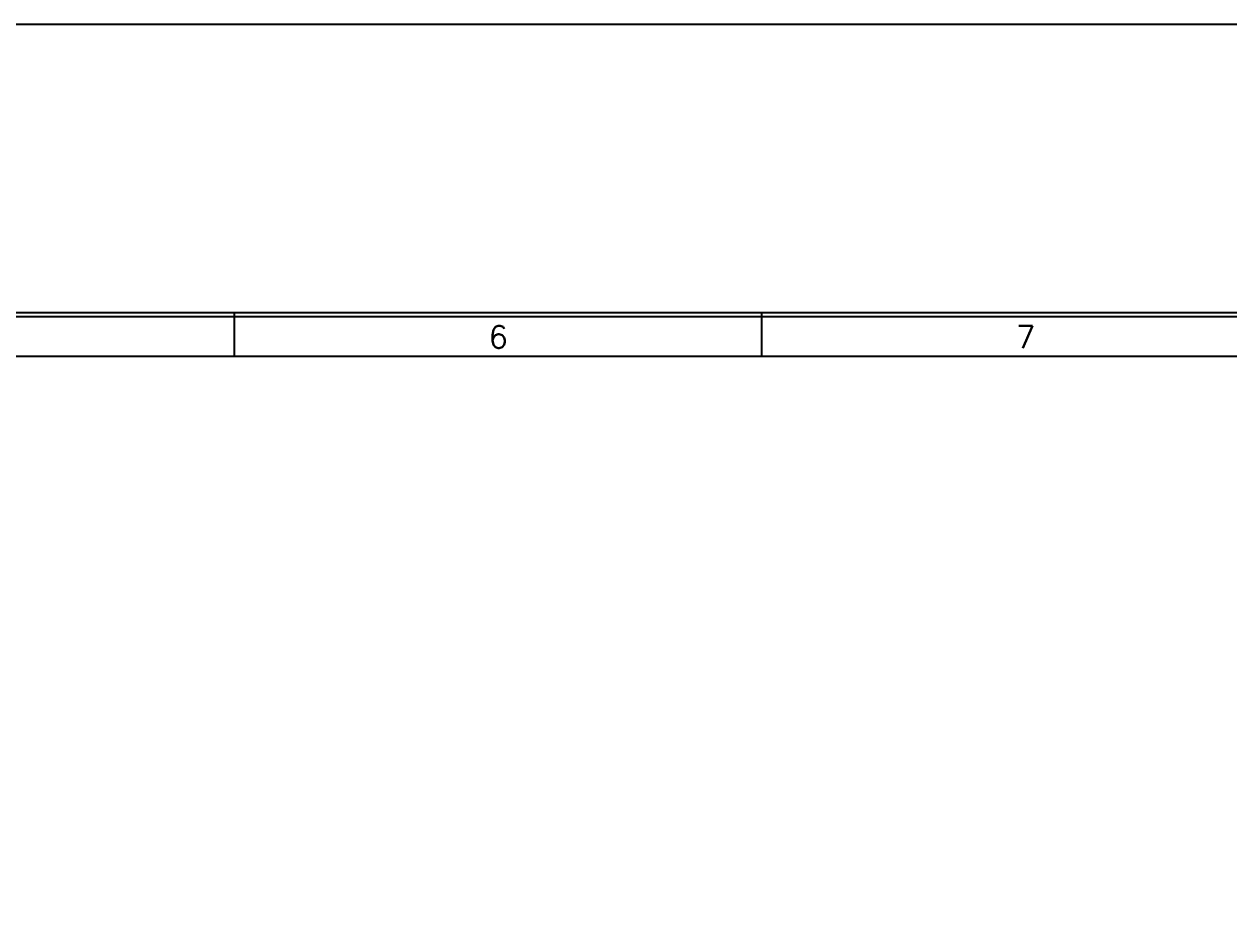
# Model space of a CAD drawing. Header units: millimetres. Extents: x 25 to 865, y 25 to 606.
# Drawn here: x 654.7 to 745.1, y 539.5 to 605.7 of the extents above; entities that cross this region are included whole.
import ezdxf
from ezdxf.enums import TextEntityAlignment as Align

# ---------------------------------------------------------------- set-up
doc = ezdxf.new("R2010")
doc.units = ezdxf.units.MM
for name, color, linetype in [('20', 2, 'Continuous'), ('30', 3, 'Continuous'), ('70', 7, 'Continuous')]:
    doc.layers.add(name, color=color, linetype=linetype)
doc.styles.add('SIMPLEX', font='SIMPLEX')

msp = doc.modelspace()

# ---------------------------------------------------------------- linework, layer by layer
msp.add_lwpolyline([(25.35, 605.717), (865.266, 605.717), (865.266, 24.679), (25.35, 24.679)], close=True)
at = {"layer": '20', "color": 7}
msp.add_line((465.822, 580.802), (835.488, 580.802), dxfattribs=at)
at = {"layer": '30', "color": 7}
for p, q in [((670.455, 580.802), (670.455, 584.069)), ((710.055, 580.802), (710.055, 584.069))]:
    msp.add_line(p, q, dxfattribs=at)
at = {"layer": '70', "color": 7}
for points in [[(838.755, 316.769), (462.555, 316.769), (462.555, 584.069), (838.755, 584.069)], [(838.458, 317.066), (462.852, 317.066), (462.852, 583.772), (838.458, 583.772)]]:
    msp.add_lwpolyline(points, close=True, dxfattribs=at)

# ---------------------------------------------------------------- texts
at = {"layer": '30', "color": 7, "style": 'SIMPLEX'}
for s, p in [('6', (690.255, 582.242)), ('7', (729.855, 582.242))]:
    msp.add_text(s, height=1.683, dxfattribs=at).set_placement(p, align=Align.MIDDLE)

doc.saveas('drawing.dxf')
